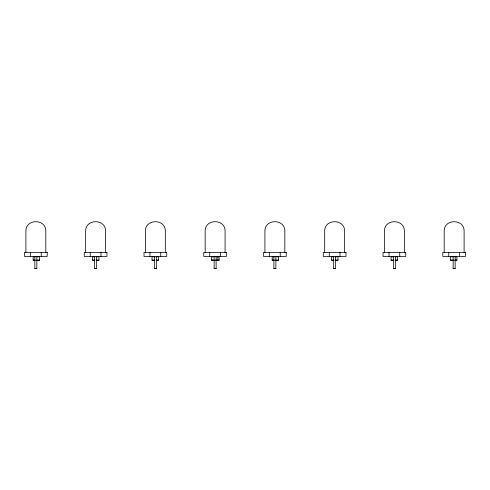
<?xml version="1.0" encoding="UTF-8"?>
<svg xmlns="http://www.w3.org/2000/svg" width="490" height="490" viewBox="0 0 490 490"><rect width="100%" height="100%" fill="white"/><g stroke="black" fill="none" stroke-linecap="round" stroke-linejoin="round"><path stroke-width="0.73" d="M35.268 256.809L33.142 256.809L33.142 260.398L35.268 260.398M36.689 256.809L39.519 256.809L39.519 260.398L36.689 260.398M94.717 256.809L92.592 256.809L92.592 260.398L94.717 260.398M96.138 256.809L98.968 256.809L98.968 260.398L96.138 260.398M154.871 256.809L152.041 256.809L152.041 260.398L154.871 260.398M156.292 256.809L158.411 256.809L158.411 260.398L156.292 260.398M214.32 256.809L211.49 256.809L211.49 260.398L214.32 260.398M215.582 256.809L219.128 256.809L219.128 260.398L215.582 260.398M274.32 256.809L272.195 256.809L272.195 260.398L274.32 260.398M275.735 256.809L278.571 256.809L278.571 260.398L275.735 260.398M333.77 256.809L331.644 256.809L331.644 260.398L333.77 260.398M335.185 256.809L338.02 256.809L338.02 260.398L335.185 260.398M393.929 256.809L391.094 256.809L391.094 260.398L393.929 260.398M395.344 256.809L397.47 256.809L397.47 260.398L395.344 260.398M453.373 256.809L450.543 256.809L450.543 260.398L453.373 260.398M454.787 256.809L456.913 256.809L456.913 260.398L454.787 260.398M33.142 260L35.268 260M36.689 260L39.519 260M92.592 260L94.717 260M96.138 260L98.968 260M152.041 260L154.871 260M156.292 260L158.411 260M211.49 260L214.32 260M215.582 260L219.128 260M272.195 260L274.32 260M275.735 260L278.571 260M331.644 260L333.77 260M335.185 260L338.02 260M391.094 260L393.929 260M395.344 260L397.47 260M450.543 260L453.373 260M454.787 260L456.913 260M34.857 268.606L36.848 268.606M94.613 268.606L96.604 268.606M154.368 268.606L156.359 268.606M214.124 268.606L216.121 268.606M273.879 268.606L275.876 268.606M333.641 268.606L335.632 268.606M393.397 268.606L395.387 268.606M453.152 268.606L455.143 268.606M464.104 252.43L464.104 231.317C464.587 218.522 443.701 218.522 444.185 231.317L444.185 252.43M459.516 252.43L459.516 256.411M455.143 256.411L455.143 268.643L453.152 268.643L453.152 256.411M448.773 252.43L448.773 256.411M404.348 252.43L404.348 231.317C404.832 218.522 383.946 218.522 384.43 231.317L384.43 252.43M399.76 252.43L399.76 256.411M395.387 256.411L395.387 268.643L393.397 268.643L393.397 256.411M389.017 252.43L389.017 256.411M344.593 252.43L344.593 231.317C345.076 218.522 324.19 218.522 324.674 231.317L324.674 252.43M340.005 252.43L340.005 256.411M335.632 256.411L335.632 268.643L333.641 268.643L333.641 256.411M329.262 252.43L329.262 256.411M284.837 252.43L284.837 231.317C285.321 218.522 264.435 218.522 264.918 231.317L264.918 252.43M280.249 252.43L280.249 256.411M275.876 256.411L275.876 268.643L273.879 268.643L273.879 256.411M269.506 252.43L269.506 256.411M225.082 252.43L225.082 231.317C225.565 218.522 204.679 218.522 205.163 231.317L205.163 252.43M220.494 252.43L220.494 256.411M217.86 256.809L217.86 260.398M216.121 256.411L216.121 268.643L214.124 268.643L214.124 256.411M212.752 260L212.752 260.398M209.751 252.43L209.751 256.411M165.326 252.43L165.326 231.317C165.81 218.522 144.924 218.522 145.408 231.317L145.408 252.43M160.738 252.43L160.738 256.411M156.359 256.411L156.359 268.643L154.368 268.643L154.368 256.411M149.995 252.43L149.995 256.411M105.571 252.43L105.571 231.317C106.054 218.522 85.168 218.522 85.652 231.317L85.652 252.43M100.983 252.43L100.983 256.411M96.604 256.411L96.604 268.643L94.613 268.643L94.613 256.411M90.24 252.43L90.24 256.411M45.815 252.43L45.815 231.317C46.299 218.522 25.413 218.522 25.897 231.317L25.897 252.43M41.227 252.43L41.227 256.411M36.848 256.411L36.848 268.643L34.857 268.643L34.857 256.411M30.484 252.43L30.484 256.411M47.205 252.43L24.5 252.43L24.5 256.411L47.205 256.411L47.205 252.43M106.961 252.43L84.256 252.43L84.256 256.411L106.961 256.411L106.961 252.43M166.722 252.43L144.011 252.43L144.011 256.411L166.722 256.411L166.722 252.43M226.478 252.43L203.767 252.43L203.767 256.411L226.478 256.411L226.478 252.43M286.233 252.43L263.522 252.43L263.522 256.411L286.233 256.411L286.233 252.43M345.989 252.43L323.277 252.43L323.277 256.411L345.989 256.411L345.989 252.43M405.745 252.43L383.039 252.43L383.039 256.411L405.745 256.411L405.745 252.43M465.5 252.43L442.795 252.43L442.795 256.411L465.5 256.411L465.5 252.43"/></g></svg>
